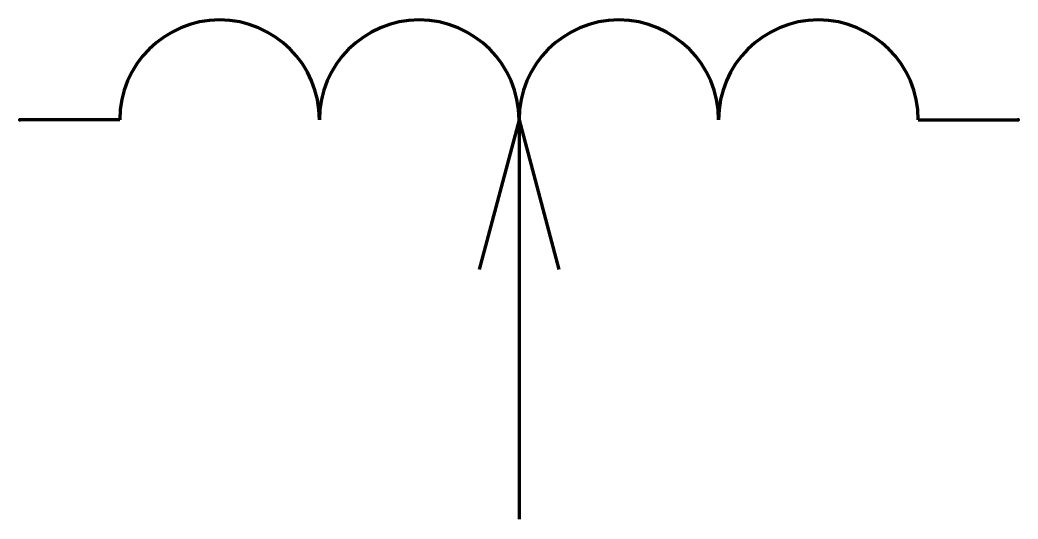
# Model space of a CAD drawing. Header units: millimetres. Extents: x 0 to 20, y -8 to 2.
import ezdxf

# ---------------------------------------------------------------- set-up
doc = ezdxf.new("R2010")
doc.units = ezdxf.units.MM
doc.layers.get('0').update_dxf_attribs({"linetype": 'CONTINUOUS', "lineweight": 0})

msp = doc.modelspace()

# ---------------------------------------------------------------- linework, layer by layer
at = {"color": 7, "linetype": 'CONTINUOUS', "lineweight": 70}
for p, q in [((2, 0), (0, 0)), ((10, 0), (9.2, -3)), ((10, 0), (10, -8)), ((10, 0), (10.8, -3)), ((18, 0), (20, 0))]:
    msp.add_line(p, q, dxfattribs=at)
for centre in [(4, 0), (8, 0), (12, 0), (16, 0)]:
    msp.add_arc(centre, 2, 0, 180, dxfattribs=at)
for p in [(0, 0), (20, 0)]:
    msp.add_point(p, dxfattribs=at)

doc.saveas('drawing.dxf')
